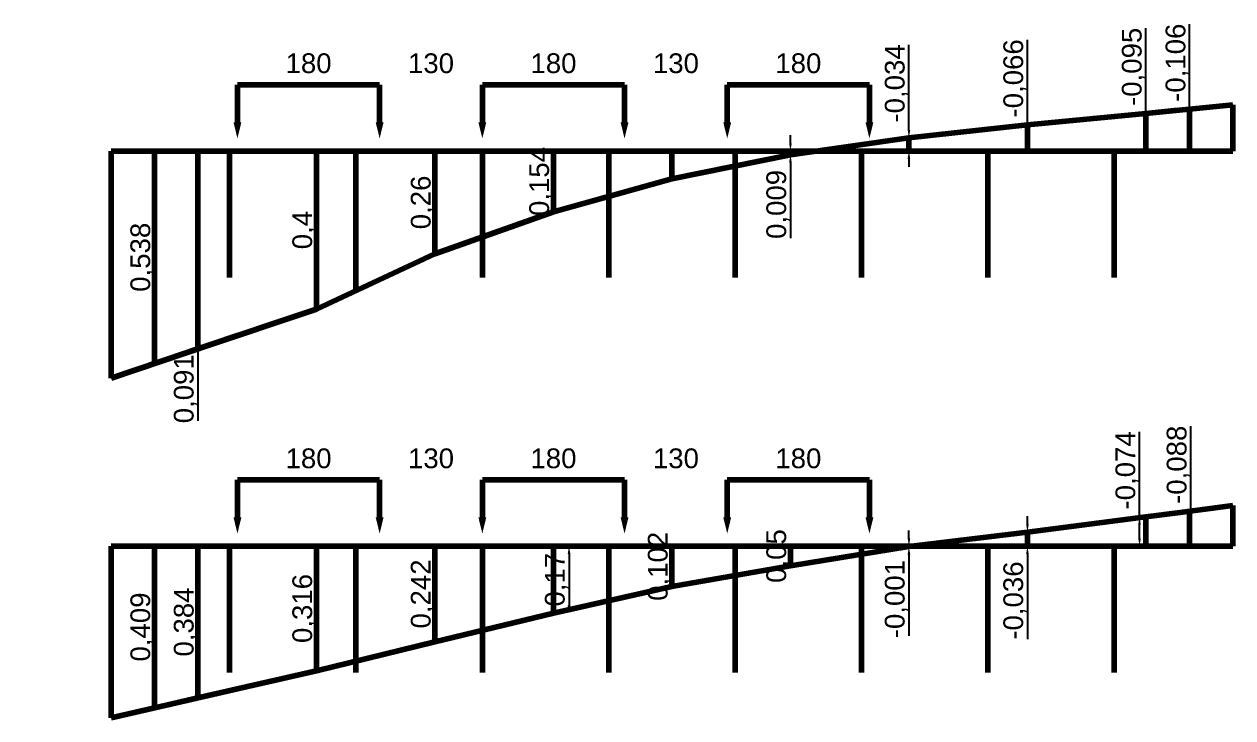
# Model space of a CAD drawing. Header units: millimetres. Extents: x -6075 to 5278, y -1947 to 2640.
# Drawn here: x 1556 to 3086, y 1188 to 2066 of the extents above; entities that cross this region are included whole.
import ezdxf

# ---------------------------------------------------------------- set-up
doc = ezdxf.new("R2010")
doc.units = ezdxf.units.MM
doc.layers.add('biaozhu', color=7, linetype='Continuous')
doc.layers.add('影响线', color=7, linetype='Continuous')
doc.styles.get("Standard").update_dxf_attribs({"font": 'arial.ttf'})
doc.dimstyles.new('ISO-25', dxfattribs={"dimtxt": 25, "dimasz": 10, "dimexe": 1.25, "dimexo": 0.625, "dimtad": 1, "dimdec": 3, "dimlfac": 0.002, "dimtxsty": 'Standard', "dimcen": 2.5, "dimse1": 1, "dimse2": 1, "dimadec": 0, "dimazin": 0, "dimtfac": 1, "dimtdec": 3, "dimtmove": 0, "dimatfit": 3, "dimldrblk": 'NONE', "dimfxl": 1, "dimarcsym": 0})
doc.dimstyles.new('ISO-25-1', dxfattribs={"dimtxt": 25, "dimasz": 0, "dimexe": 2, "dimexo": 5, "dimtad": 1, "dimdec": 3, "dimlfac": 0.002, "dimdsep": 46, "dimtxsty": 'Standard', "dimblk": 'NONE', "dimcen": 2.5, "dimse1": 1, "dimse2": 1, "dimsd1": 1, "dimsd2": 1, "dimadec": 0, "dimazin": 0, "dimtfac": 1, "dimtdec": 3, "dimtmove": 0, "dimatfit": 3, "dimldrblk": 'NONE', "dimfxl": 1, "dimfxlon": 1, "dimarcsym": 0})

# ---------------------------------------------------------------- blocks, each defined once
blk = doc.blocks.new('*D1')
at = {"layer": 'biaozhu', "color": 0, "lineweight": -2, "transparency": 16777216}
blk.add_line((1925.6, 1895.1), (1925.6, 1715.1), dxfattribs=at)
at = {"layer": 'biaozhu', "color": 0, "transparency": 16777216}
for points in [[(1923.9, 1895.1), (1927.2, 1895.1), (1925.6, 1905.1)], [(1923.9, 1715.1), (1927.2, 1715.1), (1925.6, 1705.1)]]:
    blk.add_solid(points, dxfattribs=at)
at = {"layer": 'Defpoints', "color": 0, "transparency": 16777216}
for p in [(1925.6, 1905.1), (1925.6, 1705.1), (1925.6, 1705.1)]:
    blk.add_point(p, dxfattribs=at)
at = {"layer": 'biaozhu', "color": 0, "lineweight": 200, "transparency": 16777216, "insert": (1909.9, 1805.1), "char_height": 25, "attachment_point": 5, "rotation": 90}
blk.add_mtext('0,4', dxfattribs=at)
blk = doc.blocks.new('_None')
blk = doc.blocks.new('*D2')
at = {"layer": 'biaozhu', "color": 0, "lineweight": -2, "transparency": 16777216}
blk.add_line((2075.6, 1895.1), (2075.6, 1785.1), dxfattribs=at)
at = {"layer": 'biaozhu', "color": 0, "transparency": 16777216}
for points in [[(2073.9, 1895.1), (2077.2, 1895.1), (2075.6, 1905.1)], [(2073.9, 1785.1), (2077.2, 1785.1), (2075.6, 1775.1)]]:
    blk.add_solid(points, dxfattribs=at)
at = {"layer": 'Defpoints', "color": 0, "transparency": 16777216}
for p in [(2075.6, 1905.1), (2075.6, 1775.1), (2075.6, 1775.1)]:
    blk.add_point(p, dxfattribs=at)
at = {"layer": 'biaozhu', "color": 0, "lineweight": 200, "transparency": 16777216, "insert": (2059.9, 1840.1), "char_height": 25, "attachment_point": 5, "rotation": 90}
blk.add_mtext('0,26', dxfattribs=at)
blk = doc.blocks.new('*D3')
at = {"layer": 'biaozhu', "color": 0, "lineweight": -2, "transparency": 16777216}
blk.add_line((2225.4, 1895.1), (2225.4, 1838.1), dxfattribs=at)
at = {"layer": 'biaozhu', "color": 0, "transparency": 16777216}
for points in [[(2223.8, 1895.1), (2227.1, 1895.1), (2225.4, 1905.1)], [(2223.8, 1838.1), (2227.1, 1838.1), (2225.4, 1828.1)]]:
    blk.add_solid(points, dxfattribs=at)
at = {"layer": 'Defpoints', "color": 0, "transparency": 16777216}
for p in [(2225.6, 1905.1), (2225.4, 1828.1), (2225.6, 1828.1)]:
    blk.add_point(p, dxfattribs=at)
at = {"layer": 'biaozhu', "color": 0, "lineweight": 200, "transparency": 16777216, "insert": (2209.8, 1866.6), "char_height": 25, "attachment_point": 5, "rotation": 90}
blk.add_mtext('0,154', dxfattribs=at)
blk = doc.blocks.new('*D4')
at = {"layer": 'biaozhu', "color": 0, "lineweight": -2, "transparency": 16777216}
for p, q in [((2525.6, 1915.1), (2525.6, 1925.1)), ((2525.6, 1905.1), (2525.6, 1900.4)), ((2525.6, 1890.4), (2525.6, 1794.7))]:
    blk.add_line(p, q, dxfattribs=at)
at = {"layer": 'biaozhu', "color": 0, "transparency": 16777216}
for points in [[(2523.9, 1915.1), (2527.2, 1915.1), (2525.6, 1905.1)], [(2523.9, 1890.4), (2527.2, 1890.4), (2525.6, 1900.4)]]:
    blk.add_solid(points, dxfattribs=at)
at = {"layer": 'Defpoints', "color": 0, "transparency": 16777216}
for p in [(2525.6, 1905.1), (2525.6, 1900.4), (2525.6, 1900.4)]:
    blk.add_point(p, dxfattribs=at)
at = {"layer": 'biaozhu', "color": 0, "lineweight": 200, "transparency": 16777216, "insert": (2509.9, 1837.6), "char_height": 25, "attachment_point": 5, "rotation": 90}
blk.add_mtext('0,009', dxfattribs=at)
blk = doc.blocks.new('*D5')
at = {"layer": 'biaozhu', "color": 0, "lineweight": -2, "transparency": 16777216}
blk.add_line((1775.6, 1395.1), (1775.6, 1223), dxfattribs=at)
at = {"layer": 'biaozhu', "color": 0, "transparency": 16777216}
for points in [[(1773.9, 1395.1), (1777.2, 1395.1), (1775.6, 1405.1)], [(1773.9, 1223), (1777.2, 1223), (1775.6, 1213)]]:
    blk.add_solid(points, dxfattribs=at)
at = {"layer": 'Defpoints', "color": 0, "transparency": 16777216}
for p in [(1775.6, 1405.1), (1775.6, 1213), (1775.6, 1213)]:
    blk.add_point(p, dxfattribs=at)
at = {"layer": 'biaozhu', "color": 0, "lineweight": 200, "transparency": 16777216, "insert": (1759.9, 1309.1), "char_height": 25, "attachment_point": 5, "rotation": 90}
blk.add_mtext('0,384', dxfattribs=at)
blk = doc.blocks.new('*D6')
at = {"layer": 'biaozhu', "color": 0, "lineweight": -2, "transparency": 16777216}
blk.add_line((1925.6, 1395.1), (1925.6, 1257.3), dxfattribs=at)
at = {"layer": 'biaozhu', "color": 0, "transparency": 16777216}
for points in [[(1923.9, 1395.1), (1927.2, 1395.1), (1925.6, 1405.1)], [(1923.9, 1257.3), (1927.2, 1257.3), (1925.6, 1247.3)]]:
    blk.add_solid(points, dxfattribs=at)
at = {"layer": 'Defpoints', "color": 0, "transparency": 16777216}
for p in [(1925.6, 1405.1), (1925.6, 1247.3), (1925.6, 1247.3)]:
    blk.add_point(p, dxfattribs=at)
at = {"layer": 'biaozhu', "color": 0, "lineweight": 200, "transparency": 16777216, "insert": (1909.9, 1326.2), "char_height": 25, "attachment_point": 5, "rotation": 90}
blk.add_mtext('0,316', dxfattribs=at)
blk = doc.blocks.new('*D7')
at = {"layer": 'biaozhu', "color": 0, "lineweight": -2, "transparency": 16777216}
blk.add_line((2075.6, 1395.1), (2075.6, 1294), dxfattribs=at)
at = {"layer": 'biaozhu', "color": 0, "transparency": 16777216}
for points in [[(2073.9, 1395.1), (2077.2, 1395.1), (2075.6, 1405.1)], [(2073.9, 1294), (2077.2, 1294), (2075.6, 1284)]]:
    blk.add_solid(points, dxfattribs=at)
at = {"layer": 'Defpoints', "color": 0, "transparency": 16777216}
for p in [(2075.6, 1405.1), (2075.6, 1284), (2075.6, 1284)]:
    blk.add_point(p, dxfattribs=at)
at = {"layer": 'biaozhu', "color": 0, "lineweight": 200, "transparency": 16777216, "insert": (2059.9, 1344.6), "char_height": 25, "attachment_point": 5, "rotation": 90}
blk.add_mtext('0,242', dxfattribs=at)
blk = doc.blocks.new('*D8')
at = {"layer": 'biaozhu', "color": 0, "lineweight": -2, "transparency": 16777216}
blk.add_line((2245.3, 1395.1), (2245.3, 1330.1), dxfattribs=at)
at = {"layer": 'biaozhu', "color": 0, "transparency": 16777216}
for points in [[(2243.6, 1395.1), (2247, 1395.1), (2245.3, 1405.1)], [(2243.6, 1330.1), (2247, 1330.1), (2245.3, 1320.1)]]:
    blk.add_solid(points, dxfattribs=at)
at = {"layer": 'Defpoints', "color": 0, "transparency": 16777216}
for p in [(2225.6, 1405.1), (2225.6, 1320.1), (2245.3, 1320.1)]:
    blk.add_point(p, dxfattribs=at)
at = {"layer": 'biaozhu', "color": 0, "lineweight": 200, "transparency": 16777216, "insert": (2229.6, 1362.6), "char_height": 25, "attachment_point": 5, "rotation": 90}
blk.add_mtext('0,17', dxfattribs=at)
blk = doc.blocks.new('*D9')
at = {"layer": 'biaozhu', "color": 0, "lineweight": -2, "transparency": 16777216}
blk.add_line((2375.6, 1395.1), (2375.6, 1364), dxfattribs=at)
at = {"layer": 'biaozhu', "color": 0, "transparency": 16777216}
for points in [[(2373.9, 1395.1), (2377.2, 1395.1), (2375.6, 1405.1)], [(2373.9, 1364), (2377.2, 1364), (2375.6, 1354)]]:
    blk.add_solid(points, dxfattribs=at)
at = {"layer": 'Defpoints', "color": 0, "transparency": 16777216}
for p in [(2375.6, 1405.1), (2375.6, 1354), (2375.6, 1354)]:
    blk.add_point(p, dxfattribs=at)
at = {"layer": 'biaozhu', "color": 0, "lineweight": 200, "transparency": 16777216, "insert": (2359.9, 1379.6), "char_height": 25, "attachment_point": 5, "rotation": 90}
blk.add_mtext('0,102', dxfattribs=at)
blk = doc.blocks.new('*D10')
at = {"layer": 'biaozhu', "color": 0, "lineweight": -2, "transparency": 16777216}
blk.add_line((2525.6, 1395.1), (2525.6, 1390.1), dxfattribs=at)
at = {"layer": 'biaozhu', "color": 0, "transparency": 16777216}
for points in [[(2523.9, 1395.1), (2527.2, 1395.1), (2525.6, 1405.1)], [(2523.9, 1390.1), (2527.2, 1390.1), (2525.6, 1380.1)]]:
    blk.add_solid(points, dxfattribs=at)
at = {"layer": 'Defpoints', "color": 0, "transparency": 16777216}
for p in [(2525.6, 1405.1), (2525.6, 1380.1), (2525.6, 1380.1)]:
    blk.add_point(p, dxfattribs=at)
at = {"layer": 'biaozhu', "color": 0, "lineweight": 200, "transparency": 16777216, "insert": (2509.9, 1392.6), "char_height": 25, "attachment_point": 5, "rotation": 90}
blk.add_mtext('0,05', dxfattribs=at)
blk = doc.blocks.new('*D11')
at = {"layer": 'biaozhu', "color": 0, "lineweight": -2, "transparency": 16777216}
for p, q in [((2675.6, 1415.1), (2675.6, 1425.1)), ((2675.6, 1405.1), (2675.6, 1404.5)), ((2675.6, 1394.5), (2675.6, 1291.8))]:
    blk.add_line(p, q, dxfattribs=at)
at = {"layer": 'biaozhu', "color": 0, "transparency": 16777216}
for points in [[(2673.9, 1415.1), (2677.2, 1415.1), (2675.6, 1405.1)], [(2673.9, 1394.5), (2677.2, 1394.5), (2675.6, 1404.5)]]:
    blk.add_solid(points, dxfattribs=at)
at = {"layer": 'Defpoints', "color": 0, "transparency": 16777216}
for p in [(2675.6, 1405.1), (2675.6, 1404.5), (2675.6, 1404.5)]:
    blk.add_point(p, dxfattribs=at)
at = {"layer": 'biaozhu', "color": 0, "lineweight": 200, "transparency": 16777216, "insert": (2659.9, 1338.1), "char_height": 25, "attachment_point": 5, "rotation": 90}
blk.add_mtext('-0,001', dxfattribs=at)
blk = doc.blocks.new('*D12')
at = {"layer": 'biaozhu', "color": 0, "lineweight": -2, "transparency": 16777216}
for p, q in [((2825.6, 1432.9), (2825.6, 1442.9)), ((2825.6, 1422.9), (2825.6, 1405.1)), ((2825.6, 1395.1), (2825.6, 1287.5))]:
    blk.add_line(p, q, dxfattribs=at)
at = {"layer": 'biaozhu', "color": 0, "transparency": 16777216}
for points in [[(2823.9, 1432.9), (2827.2, 1432.9), (2825.6, 1422.9)], [(2823.9, 1395.1), (2827.2, 1395.1), (2825.6, 1405.1)]]:
    blk.add_solid(points, dxfattribs=at)
at = {"layer": 'Defpoints', "color": 0, "transparency": 16777216}
for p in [(2825.6, 1422.9), (2825.6, 1405.1), (2825.6, 1405.1)]:
    blk.add_point(p, dxfattribs=at)
at = {"layer": 'biaozhu', "color": 0, "lineweight": 200, "transparency": 16777216, "insert": (2809.9, 1336.3), "char_height": 25, "attachment_point": 5, "rotation": 90}
blk.add_mtext('-0,036', dxfattribs=at)
blk = doc.blocks.new('*D13')
at = {"layer": 'biaozhu', "color": 0, "lineweight": -2, "transparency": 16777216}
for p, q in [((2967.4, 1442.2), (2967.4, 1549.7)), ((2967.4, 1415.1), (2967.4, 1432.2))]:
    blk.add_line(p, q, dxfattribs=at)
at = {"layer": 'biaozhu', "color": 0, "transparency": 16777216}
for points in [[(2965.8, 1432.2), (2969.1, 1432.2), (2967.4, 1442.2)], [(2965.8, 1415.1), (2969.1, 1415.1), (2967.4, 1405.1)]]:
    blk.add_solid(points, dxfattribs=at)
at = {"layer": 'Defpoints', "color": 0, "transparency": 16777216}
for p in [(2975.6, 1442.2), (2967.4, 1405.1), (2975.6, 1405.1)]:
    blk.add_point(p, dxfattribs=at)
at = {"layer": 'biaozhu', "color": 0, "lineweight": 200, "transparency": 16777216, "insert": (2951.8, 1501), "char_height": 25, "attachment_point": 5, "rotation": 90}
blk.add_mtext('-0,074', dxfattribs=at)
blk = doc.blocks.new('*D14')
at = {"layer": 'biaozhu', "color": 0, "lineweight": -2, "transparency": 16777216}
for p, q in [((2675.6, 1931.9), (2675.6, 2039.4)), ((2675.6, 1905.1), (2675.6, 1921.9)), ((2675.6, 1895.1), (2675.6, 1885.1))]:
    blk.add_line(p, q, dxfattribs=at)
at = {"layer": 'biaozhu', "color": 0, "transparency": 16777216}
for points in [[(2673.9, 1931.9), (2677.2, 1931.9), (2675.6, 1921.9)], [(2673.9, 1895.1), (2677.2, 1895.1), (2675.6, 1905.1)]]:
    blk.add_solid(points, dxfattribs=at)
at = {"layer": 'Defpoints', "color": 0, "transparency": 16777216}
for p in [(2675.6, 1921.9), (2675.6, 1905.1), (2675.6, 1905.1)]:
    blk.add_point(p, dxfattribs=at)
at = {"layer": 'biaozhu', "color": 0, "lineweight": 200, "transparency": 16777216, "insert": (2659.9, 1990.7), "char_height": 25, "attachment_point": 5, "rotation": 90}
blk.add_mtext('-0,034', dxfattribs=at)
blk = doc.blocks.new('*D15')
at = {"layer": 'biaozhu', "color": 0, "lineweight": -2, "transparency": 16777216}
for p, q in [((2825.6, 1938.3), (2825.6, 2045.9)), ((2825.6, 1915.1), (2825.6, 1928.3))]:
    blk.add_line(p, q, dxfattribs=at)
at = {"layer": 'biaozhu', "color": 0, "transparency": 16777216}
for points in [[(2823.9, 1928.3), (2827.2, 1928.3), (2825.6, 1938.3)], [(2823.9, 1915.1), (2827.2, 1915.1), (2825.6, 1905.1)]]:
    blk.add_solid(points, dxfattribs=at)
at = {"layer": 'Defpoints', "color": 0, "transparency": 16777216}
for p in [(2825.6, 1938.3), (2825.6, 1905.1), (2825.6, 1905.1)]:
    blk.add_point(p, dxfattribs=at)
at = {"layer": 'biaozhu', "color": 0, "lineweight": 200, "transparency": 16777216, "insert": (2809.9, 1997.1), "char_height": 25, "attachment_point": 5, "rotation": 90}
blk.add_mtext('-0,066', dxfattribs=at)
blk = doc.blocks.new('*D16')
at = {"layer": 'biaozhu', "color": 0, "lineweight": -2, "transparency": 16777216}
for p, q in [((2975.6, 1952.8), (2975.6, 2060.6)), ((2975.6, 1915.1), (2975.6, 1942.8))]:
    blk.add_line(p, q, dxfattribs=at)
at = {"layer": 'biaozhu', "color": 0, "transparency": 16777216}
for points in [[(2973.9, 1942.8), (2977.2, 1942.8), (2975.6, 1952.8)], [(2973.9, 1915.1), (2977.2, 1915.1), (2975.6, 1905.1)]]:
    blk.add_solid(points, dxfattribs=at)
at = {"layer": 'Defpoints', "color": 0, "transparency": 16777216}
for p in [(2975.6, 1952.8), (2975.6, 1905.1), (2975.6, 1905.1)]:
    blk.add_point(p, dxfattribs=at)
at = {"layer": 'biaozhu', "color": 0, "lineweight": 200, "transparency": 16777216, "insert": (2959.9, 2011.7), "char_height": 25, "attachment_point": 5, "rotation": 90}
blk.add_mtext('-0,095', dxfattribs=at)
blk = doc.blocks.new('*D40')
at = {"layer": 'biaozhu', "color": 0, "lineweight": -2, "transparency": 16777216}
for p, q in [((1775.6, 1690.1), (1775.6, 1664.7)), ((1775.6, 1654.7), (1775.6, 1563.9))]:
    blk.add_line(p, q, dxfattribs=at)
at = {"layer": 'biaozhu', "color": 0, "transparency": 16777216}
for points in [[(1773.9, 1690.1), (1777.2, 1690.1), (1775.6, 1700.1)], [(1773.9, 1664.7), (1777.2, 1664.7), (1775.6, 1654.7)]]:
    blk.add_solid(points, dxfattribs=at)
at = {"layer": 'Defpoints', "color": 0, "transparency": 16777216}
for p in [(25.6, 1700.1), (1775.6, 1654.7), (1775.6, 1654.7)]:
    blk.add_point(p, dxfattribs=at)
at = {"layer": 'biaozhu', "color": 0, "lineweight": 200, "transparency": 16777216, "insert": (1759.9, 1604.3), "char_height": 25, "attachment_point": 5, "rotation": 90}
blk.add_mtext('0,091', dxfattribs=at)
blk = doc.blocks.new('*D61')
at = {"layer": 'Defpoints', "color": 0, "transparency": 16777216}
for p in [(2005.6, 2002.7), (1825.6, 1988.9), (2005.6, 1988.9)]:
    blk.add_point(p, dxfattribs=at)
at = {"layer": 'Defpoints', "color": 0, "lineweight": 200, "transparency": 16777216, "insert": (1915.6, 2016.1), "char_height": 25, "attachment_point": 5}
blk.add_mtext('180', dxfattribs=at)
blk = doc.blocks.new('*D62')
at = {"layer": 'Defpoints', "color": 0, "transparency": 16777216}
for p in [(2315.6, 2002.7), (2135.6, 1988.9), (2315.6, 1988.9)]:
    blk.add_point(p, dxfattribs=at)
at = {"layer": 'Defpoints', "color": 0, "lineweight": 200, "transparency": 16777216, "insert": (2225.6, 2016.1), "char_height": 25, "attachment_point": 5}
blk.add_mtext('180', dxfattribs=at)
blk = doc.blocks.new('*D63')
at = {"layer": 'Defpoints', "color": 0, "transparency": 16777216}
for p in [(2625.6, 2002.7), (2445.6, 1988.9), (2625.6, 1988.9)]:
    blk.add_point(p, dxfattribs=at)
at = {"layer": 'Defpoints', "color": 0, "lineweight": 200, "transparency": 16777216, "insert": (2535.6, 2016.1), "char_height": 25, "attachment_point": 5}
blk.add_mtext('180', dxfattribs=at)
blk = doc.blocks.new('*D64')
at = {"layer": 'Defpoints', "color": 0, "transparency": 16777216}
for p in [(2135.6, 2002.7), (2005.6, 1988.9), (2135.6, 1988.9)]:
    blk.add_point(p, dxfattribs=at)
at = {"layer": 'Defpoints', "color": 0, "lineweight": 200, "transparency": 16777216, "insert": (2070.6, 2016.1), "char_height": 25, "attachment_point": 5}
blk.add_mtext('130', dxfattribs=at)
blk = doc.blocks.new('*D65')
at = {"layer": 'Defpoints', "color": 0, "transparency": 16777216}
for p in [(2445.6, 2002.7), (2315.6, 1988.9), (2445.6, 1988.9)]:
    blk.add_point(p, dxfattribs=at)
at = {"layer": 'Defpoints', "color": 0, "lineweight": 200, "transparency": 16777216, "insert": (2380.6, 2016.1), "char_height": 25, "attachment_point": 5}
blk.add_mtext('130', dxfattribs=at)
blk = doc.blocks.new('*D69')
at = {"layer": 'Defpoints', "color": 0, "transparency": 16777216}
for p in [(2005.6, 1502.7), (1825.6, 1488.9), (2005.6, 1488.9)]:
    blk.add_point(p, dxfattribs=at)
at = {"layer": 'Defpoints', "color": 0, "lineweight": 200, "transparency": 16777216, "insert": (1915.6, 1516.1), "char_height": 25, "attachment_point": 5}
blk.add_mtext('180', dxfattribs=at)
blk = doc.blocks.new('*D66')
at = {"layer": 'Defpoints', "color": 0, "transparency": 16777216}
for p in [(2315.6, 1502.7), (2135.6, 1488.9), (2315.6, 1488.9)]:
    blk.add_point(p, dxfattribs=at)
at = {"layer": 'Defpoints', "color": 0, "lineweight": 200, "transparency": 16777216, "insert": (2225.6, 1516.1), "char_height": 25, "attachment_point": 5}
blk.add_mtext('180', dxfattribs=at)
blk = doc.blocks.new('*D67')
at = {"layer": 'Defpoints', "color": 0, "transparency": 16777216}
for p in [(2625.6, 1502.7), (2445.6, 1488.9), (2625.6, 1488.9)]:
    blk.add_point(p, dxfattribs=at)
at = {"layer": 'Defpoints', "color": 0, "lineweight": 200, "transparency": 16777216, "insert": (2535.6, 1516.1), "char_height": 25, "attachment_point": 5}
blk.add_mtext('180', dxfattribs=at)
blk = doc.blocks.new('*D70')
at = {"layer": 'Defpoints', "color": 0, "transparency": 16777216}
for p in [(2135.6, 1502.7), (2005.6, 1488.9), (2135.6, 1488.9)]:
    blk.add_point(p, dxfattribs=at)
at = {"layer": 'Defpoints', "color": 0, "lineweight": 200, "transparency": 16777216, "insert": (2070.6, 1516.1), "char_height": 25, "attachment_point": 5}
blk.add_mtext('130', dxfattribs=at)
blk = doc.blocks.new('*D68')
at = {"layer": 'Defpoints', "color": 0, "transparency": 16777216}
for p in [(2445.6, 1502.7), (2315.6, 1488.9), (2445.6, 1488.9)]:
    blk.add_point(p, dxfattribs=at)
at = {"layer": 'Defpoints', "color": 0, "lineweight": 200, "transparency": 16777216, "insert": (2380.6, 1516.1), "char_height": 25, "attachment_point": 5}
blk.add_mtext('130', dxfattribs=at)
blk = doc.blocks.new('*D81')
at = {"layer": 'Defpoints', "color": 0, "lineweight": -2, "transparency": 16777216}
blk.add_line((1720.6, 1895.1), (1720.6, 1646.2), dxfattribs=at)
at = {"layer": 'Defpoints', "color": 0, "transparency": 16777216}
for p in [(1720.6, 1905.1), (1720.6, 1636.2), (1720.6, 1636.2)]:
    blk.add_point(p, dxfattribs=at)
for points in [[(1718.9, 1895.1), (1722.2, 1895.1), (1720.6, 1905.1)], [(1718.9, 1646.2), (1722.2, 1646.2), (1720.6, 1636.2)]]:
    blk.add_solid(points, dxfattribs=at)
at = {"layer": 'Defpoints', "color": 0, "lineweight": 200, "transparency": 16777216, "insert": (1704.9, 1770.7), "char_height": 25, "attachment_point": 5, "rotation": 90}
blk.add_mtext('0,538', dxfattribs=at)
blk = doc.blocks.new('*D82')
at = {"layer": 'Defpoints', "color": 0, "lineweight": -2, "transparency": 16777216}
blk.add_line((1720.6, 1395.1), (1720.6, 1210.4), dxfattribs=at)
at = {"layer": 'Defpoints', "color": 0, "transparency": 16777216}
for p in [(1720.6, 1405.1), (1720.6, 1200.4), (1720.6, 1200.4)]:
    blk.add_point(p, dxfattribs=at)
for points in [[(1718.9, 1395.1), (1722.2, 1395.1), (1720.6, 1405.1)], [(1718.9, 1210.4), (1722.2, 1210.4), (1720.6, 1200.4)]]:
    blk.add_solid(points, dxfattribs=at)
at = {"layer": 'Defpoints', "color": 0, "lineweight": 200, "transparency": 16777216, "insert": (1704.9, 1302.8), "char_height": 25, "attachment_point": 5, "rotation": 90}
blk.add_mtext('0,409', dxfattribs=at)
blk = doc.blocks.new('*D85')
at = {"layer": 'Defpoints', "color": 0, "lineweight": -2, "transparency": 16777216}
for p, q in [((3030.9, 1958.1), (3030.9, 2065.7)), ((3030.9, 1915.1), (3030.9, 1948.1))]:
    blk.add_line(p, q, dxfattribs=at)
at = {"layer": 'Defpoints', "color": 0, "transparency": 16777216}
for p in [(3030.6, 1958.1), (3030.9, 1958.1), (3030.6, 1905.1)]:
    blk.add_point(p, dxfattribs=at)
for points in [[(3029.2, 1948.1), (3032.6, 1948.1), (3030.9, 1958.1)], [(3029.2, 1915.1), (3032.6, 1915.1), (3030.9, 1905.1)]]:
    blk.add_solid(points, dxfattribs=at)
at = {"layer": 'Defpoints', "color": 0, "lineweight": 200, "transparency": 16777216, "insert": (3015.3, 2016.9), "char_height": 25, "attachment_point": 5, "rotation": 90}
blk.add_mtext('-0,106', dxfattribs=at)
blk = doc.blocks.new('*D86')
at = {"layer": 'Defpoints', "color": 0, "lineweight": -2, "transparency": 16777216}
for p, q in [((3032.4, 1449.3), (3032.4, 1556.9)), ((3032.4, 1415.1), (3032.4, 1439.3))]:
    blk.add_line(p, q, dxfattribs=at)
at = {"layer": 'Defpoints', "color": 0, "transparency": 16777216}
for p in [(3030.6, 1449.3), (3032.4, 1449.3), (3030.6, 1405.1)]:
    blk.add_point(p, dxfattribs=at)
for points in [[(3030.7, 1439.3), (3034, 1439.3), (3032.4, 1449.3)], [(3030.7, 1415.1), (3034, 1415.1), (3032.4, 1405.1)]]:
    blk.add_solid(points, dxfattribs=at)
at = {"layer": 'Defpoints', "color": 0, "lineweight": 200, "transparency": 16777216, "insert": (3016.7, 1508.1), "char_height": 25, "attachment_point": 5, "rotation": 90}
blk.add_mtext('-0,088', dxfattribs=at)

msp = doc.modelspace()

# ---------------------------------------------------------------- linework, layer by layer
at = {"layer": 'biaozhu', "lineweight": 200}
for p, q in [((1815.5528, 1905.1099), (1735.5528, 1905.1099)), ((1815.5528, 1905.1099), (1895.5528, 1905.1099)), ((1975.5528, 1405.1099), (1895.5528, 1405.1099)), ((1895.5528, 1405.1099), (2055.5528, 1405.1099))]:
    msp.add_line(p, q, dxfattribs=at)
at = {"layer": 'Defpoints', "lineweight": 200}
for p, q in [((1825.5528, 1941.6281), (1825.5528, 1988.9025)), ((1825.5528, 1988.9025), (2005.5528, 1988.9025)), ((2005.5528, 1988.9025), (2005.5528, 1941.6281)), ((2135.5528, 1941.6281), (2135.5528, 1988.9025)), ((2135.5528, 1988.9025), (2315.5528, 1988.9025)), ((2315.5528, 1988.9025), (2315.5528, 1941.6281)), ((2445.5528, 1941.6281), (2445.5528, 1988.9025)), ((2445.5528, 1988.9025), (2625.5528, 1988.9025)), ((2625.5528, 1988.9025), (2625.5528, 1941.6281)), ((3085.5528, 1963.4432), (3085.5528, 1905.1099)), ((3030.5528, 1905.1099), (3030.5528, 1958.1265)), ((1735.5528, 1905.1099), (1665.5528, 1905.1099)), ((1665.5528, 1905.1099), (3085.5528, 1905.1099)), ((1665.5528, 1905.1099), (1665.5528, 1617.7499)), ((1775.5528, 1905.1099), (1720.5528, 1905.1099)), ((1720.5528, 1905.1099), (1720.5528, 1636.2299)), ((1815.5528, 1905.1099), (1815.5528, 1745.1099)), ((1975.5528, 1905.1099), (1975.5528, 1745.1099)), ((2135.5528, 1905.1099), (2135.5528, 1745.1099)), ((2295.5528, 1905.1099), (2295.5528, 1745.1099)), ((2455.5528, 1905.1099), (2455.5528, 1745.1099)), ((2615.5528, 1905.1099), (2615.5528, 1745.1099)), ((2775.5528, 1905.1099), (2775.5528, 1745.1099)), ((2935.5528, 1905.1099), (2935.5528, 1745.1099)), ((2935.5528, 1905.1099), (2935.5528, 1745.1099)), ((2935.5528, 1905.1099), (2990.5528, 1905.1099)), ((2975.5528, 1905.1099), (3030.5528, 1905.1099)), ((3015.5528, 1905.1099), (3085.5528, 1905.1099)), ((1825.5528, 1441.6281), (1825.5528, 1488.9025)), ((1825.5528, 1488.9025), (2005.5528, 1488.9025)), ((2005.5528, 1488.9025), (2005.5528, 1441.6281)), ((2135.5528, 1441.6281), (2135.5528, 1488.9025)), ((2135.5528, 1488.9025), (2315.5528, 1488.9025)), ((2315.5528, 1488.9025), (2315.5528, 1441.6281)), ((2445.5528, 1441.6281), (2445.5528, 1488.9025)), ((2445.5528, 1488.9025), (2625.5528, 1488.9025)), ((2625.5528, 1488.9025), (2625.5528, 1441.6281)), ((3085.5528, 1456.3632), (3085.5528, 1405.1099)), ((3030.5528, 1449.2865), (3030.5528, 1405.1099)), ((3085.5528, 1405.1099), (1665.5528, 1405.1099)), ((1665.5528, 1405.1099), (1665.5528, 1187.8565)), ((1720.5528, 1405.1099), (1720.5528, 1200.4332)), ((1815.5528, 1405.1099), (1815.5528, 1245.1099)), ((1975.5528, 1405.1099), (1975.5528, 1245.1099)), ((2135.5528, 1405.1099), (2135.5528, 1245.1099)), ((2295.5528, 1405.1099), (2295.5528, 1245.1099)), ((2455.5528, 1405.1099), (2455.5528, 1245.1099)), ((2615.5528, 1405.1099), (2615.5528, 1245.1099)), ((2775.5528, 1405.1099), (2775.5528, 1245.1099)), ((2935.5528, 1405.1099), (2935.5528, 1245.1099))]:
    msp.add_line(p, q, dxfattribs=at)
for points in [[(1825.5528, 1941.6281, 10, 0, 0), (1825.5528, 1921.0716, 0, 0, 0)], [(2005.5528, 1941.6281, 10, 0, 0), (2005.5528, 1921.0716, 0, 0, 0)], [(2135.5528, 1941.6281, 10, 0, 0), (2135.5528, 1921.0716, 0, 0, 0)], [(2315.5528, 1941.6281, 10, 0, 0), (2315.5528, 1921.0716, 0, 0, 0)], [(2445.5528, 1941.6281, 10, 0, 0), (2445.5528, 1921.0716, 0, 0, 0)], [(2625.5528, 1941.6281, 10, 0, 0), (2625.5528, 1921.0716, 0, 0, 0)], [(1825.5528, 1441.6281, 10, 0, 0), (1825.5528, 1421.0716, 0, 0, 0)], [(2005.5528, 1441.6281, 10, 0, 0), (2005.5528, 1421.0716, 0, 0, 0)], [(2135.5528, 1441.6281, 10, 0, 0), (2135.5528, 1421.0716, 0, 0, 0)], [(2315.5528, 1441.6281, 10, 0, 0), (2315.5528, 1421.0716, 0, 0, 0)], [(2445.5528, 1441.6281, 10, 0, 0), (2445.5528, 1421.0716, 0, 0, 0)], [(2625.5528, 1441.6281, 10, 0, 0), (2625.5528, 1421.0716, 0, 0, 0)]]:
    msp.add_lwpolyline(points, format="xyseb", dxfattribs=at)
at = {"layer": '影响线', "lineweight": 200}
for p, q in [((2975.5528, 1952.8099), (3085.5528, 1963.4432)), ((3085.5528, 1963.4432), (3085.5528, 1905.1099)), ((2825.5528, 1938.3099), (2975.5528, 1952.8099)), ((2975.5528, 1952.8099), (3015.5528, 1956.6765)), ((2975.5528, 1905.1099), (2975.5528, 1952.8099)), ((2675.5528, 1921.9099), (2825.5528, 1938.3099)), ((2825.5528, 1905.1099), (2825.5528, 1938.3099)), ((2525.5528, 1900.4099), (2675.5528, 1921.9099)), ((2675.5528, 1905.1099), (2675.5528, 1921.9099)), ((1665.5528, 1905.1099), (1665.5528, 1617.7499)), ((1775.5528, 1905.1099), (1775.5528, 1654.7099)), ((1925.5528, 1905.1099), (1925.5528, 1705.1099)), ((1975.5528, 1905.1099), (1975.5528, 1728.4432)), ((2075.5528, 1905.1099), (2075.5528, 1775.1099)), ((2135.5528, 1905.1099), (2135.5528, 1796.3099)), ((2225.5528, 1905.1099), (2225.5528, 1828.1099)), ((2375.5528, 1905.1099), (2375.5528, 1870.0099)), ((2375.5528, 1870.0099), (2525.5528, 1900.4099)), ((2525.5528, 1905.1099), (2525.5528, 1900.4099)), ((2225.5528, 1828.1099), (2375.5528, 1870.0099)), ((2075.5528, 1775.1099), (2225.5528, 1828.1099)), ((1925.5528, 1705.1099), (2075.5528, 1775.1099)), ((1925.5528, 1705.1099), (1775.5528, 1654.7099)), ((1825.5528, 1671.5099), (1665.5528, 1617.7499)), ((1775.5528, 1654.7099), (1735.5528, 1641.2699)), ((3015.5528, 1447.3565), (3085.5528, 1456.3632)), ((3085.5528, 1456.3632), (3085.5528, 1405.1099)), ((2825.5528, 1422.9099), (2975.5528, 1442.2099)), ((2975.5528, 1442.2099), (3015.5528, 1447.3565)), ((2975.5528, 1405.1099), (2975.5528, 1442.2099)), ((2675.5528, 1404.5099), (2825.5528, 1422.9099)), ((2825.5528, 1405.1099), (2825.5528, 1422.9099)), ((1665.5528, 1405.1099), (1665.5528, 1187.8565)), ((1775.5528, 1405.1099), (1775.5528, 1213.0099)), ((1925.5528, 1405.1099), (1925.5528, 1247.3099)), ((1975.5528, 1405.1099), (1975.5528, 1259.5432)), ((2075.5528, 1405.1099), (2075.5528, 1284.0099)), ((2135.5528, 1405.1099), (2135.5528, 1298.4499)), ((2225.5528, 1405.1099), (2225.5528, 1320.1099)), ((2375.5528, 1405.1099), (2375.5528, 1354.0099)), ((2525.5528, 1405.1099), (2525.5528, 1380.1099)), ((2525.5528, 1380.1099), (2675.5528, 1404.5099)), ((2675.5528, 1405.1099), (2675.5528, 1404.5099)), ((2375.5528, 1354.0099), (2525.5528, 1380.1099)), ((2225.5528, 1320.1099), (2375.5528, 1354.0099)), ((2075.5528, 1284.0099), (2225.5528, 1320.1099)), ((1925.5528, 1247.3099), (2075.5528, 1284.0099)), ((1925.5528, 1247.3099), (1775.5528, 1213.0099)), ((1825.5528, 1224.4432), (1665.5528, 1187.8565)), ((1775.5528, 1213.0099), (1735.5528, 1203.8632))]:
    msp.add_line(p, q, dxfattribs=at)

# ---------------------------------------------------------------- dimensions: what is measured, and where the dimension line sits
at = {"layer": 'biaozhu', "lineweight": 200}
for base, p1, p2, picture, middle in [((2975.5528, 1905.1099), (2975.5528, 1952.8099), (2975.5528, 1905.1099), '*D16', (2975.5528, 2011.6954)), ((2675.5528, 1905.1099), (2675.5528, 1921.9099), (2675.5528, 1905.1099), '*D14', (2675.5528, 1990.6505)), ((2825.5528, 1905.1099), (2825.5528, 1938.3099), (2825.5528, 1905.1099), '*D15', (2825.5528, 1997.0931)), ((2967.4408, 1405.1099), (2975.5528, 1442.2099), (2975.5528, 1405.1099), '*D13', (2967.4408, 1500.9505))]:
    dim = msp.add_linear_dim(base=base, p1=p1, p2=p2, angle=90, text='-<>', dimstyle='ISO-25', dxfattribs=at)
    dim.commit()
    dim.dimension.update_dxf_attribs({"geometry": picture, "text_midpoint": middle, "dimtype": 160})
for base, p1, p2, picture, middle in [((2525.5528, 1900.4099), (2525.5528, 1905.1099), (2525.5528, 1900.4099), '*D4', (2525.5528, 1837.5782)), ((1925.5528, 1705.1099), (1925.5528, 1905.1099), (1925.5528, 1705.1099), '*D1', (1925.5528, 1805.1099)), ((2075.5528, 1775.1099), (2075.5528, 1905.1099), (2075.5528, 1775.1099), '*D2', (2075.5528, 1840.1099)), ((2225.4315, 1828.1099), (2225.5528, 1905.1099), (2225.5528, 1828.1099), '*D3', (2225.4315, 1866.6099)), ((2525.5528, 1380.1099), (2525.5528, 1405.1099), (2525.5528, 1380.1099), '*D10', (2525.5528, 1392.6099)), ((2375.5528, 1354.0099), (2375.5528, 1405.1099), (2375.5528, 1354.0099), '*D9', (2375.5528, 1379.5599)), ((1775.5528, 1213.0099), (1775.5528, 1405.1099), (1775.5528, 1213.0099), '*D5', (1775.5528, 1309.0599)), ((1925.5528, 1247.3099), (1925.5528, 1405.1099), (1925.5528, 1247.3099), '*D6', (1925.5528, 1326.2099)), ((2075.5528, 1284.0099), (2075.5528, 1405.1099), (2075.5528, 1284.0099), '*D7', (2075.5528, 1344.5599)), ((2245.2862, 1320.1099), (2225.5528, 1405.1099), (2225.5528, 1320.1099), '*D8', (2245.2862, 1362.6099))]:
    dim = msp.add_linear_dim(base=base, p1=p1, p2=p2, angle=90, dimstyle='ISO-25', dxfattribs=at)
    dim.commit()
    dim.dimension.update_dxf_attribs({"geometry": picture, "text_midpoint": middle, "dimtype": 160})
dim = msp.add_linear_dim(base=(1775.5528, 1654.7099), p1=(25.6368, 1700.1289), p2=(1775.5528, 1654.7099), angle=90, dimstyle='ISO-25', dxfattribs=at)
dim.commit()
dim.dimension.update_dxf_attribs({"geometry": '*D40', "text_midpoint": (1759.9039, 1604.3168)})
for base, p1, p2, picture, middle in [((2825.5528, 1405.1099), (2825.5528, 1422.9099), (2825.5528, 1405.1099), '*D12', (2809.9039, 1336.3266)), ((2675.5528, 1404.5099), (2675.5528, 1405.1099), (2675.5528, 1404.5099), '*D11', (2659.9039, 1338.1311))]:
    dim = msp.add_linear_dim(base=base, p1=p1, p2=p2, angle=90, text='-<>', dimstyle='ISO-25', dxfattribs=at)
    dim.commit()
    dim.dimension.update_dxf_attribs({"geometry": picture, "text_midpoint": middle})
at = {"layer": 'Defpoints', "lineweight": 200}
for base, p1, p2, picture, middle in [((3030.9001, 1958.1265), (3030.5528, 1905.1099), (3030.5528, 1958.1265), '*D85', (3030.9001, 2016.9098)), ((3032.358, 1449.2865), (3030.5528, 1405.1099), (3030.5528, 1449.2865), '*D86', (3032.358, 1508.1039))]:
    dim = msp.add_linear_dim(base=base, p1=p1, p2=p2, angle=90, text='-<>', dimstyle='ISO-25', dxfattribs=at)
    dim.commit()
    dim.dimension.update_dxf_attribs({"geometry": picture, "text_midpoint": middle, "dimtype": 160})
for base, p1, p2, text, picture, middle in [((2005.5528, 2002.7383), (1825.5528, 1988.9025), (2005.5528, 1988.9025), '180', '*D61', (1915.5528, 2016.1277)), ((2135.5528, 2002.7383), (2005.5528, 1988.9025), (2135.5528, 1988.9025), '130', '*D64', (2070.5528, 2016.1362)), ((2315.5528, 2002.7383), (2135.5528, 1988.9025), (2315.5528, 1988.9025), '180', '*D62', (2225.5528, 2016.1277)), ((2445.5528, 2002.7383), (2315.5528, 1988.9025), (2445.5528, 1988.9025), '130', '*D65', (2380.5528, 2016.1362)), ((2625.5528, 2002.7383), (2445.5528, 1988.9025), (2625.5528, 1988.9025), '180', '*D63', (2535.5528, 2016.1277)), ((2005.5528, 1502.7383), (1825.5528, 1488.9025), (2005.5528, 1488.9025), '180', '*D69', (1915.5528, 1516.1277)), ((2135.5528, 1502.7383), (2005.5528, 1488.9025), (2135.5528, 1488.9025), '130', '*D70', (2070.5528, 1516.1362)), ((2315.5528, 1502.7383), (2135.5528, 1488.9025), (2315.5528, 1488.9025), '180', '*D66', (2225.5528, 1516.1277)), ((2445.5528, 1502.7383), (2315.5528, 1488.9025), (2445.5528, 1488.9025), '130', '*D68', (2380.5528, 1516.1362)), ((2625.5528, 1502.7383), (2445.5528, 1488.9025), (2625.5528, 1488.9025), '180', '*D67', (2535.5528, 1516.1277))]:
    dim = msp.add_linear_dim(base=base, p1=p1, p2=p2, text=text, dimstyle='ISO-25-1', dxfattribs=at)
    dim.commit()
    dim.dimension.update_dxf_attribs({"geometry": picture, "text_midpoint": middle})
for base, p1, p2, picture, middle in [((1720.5528, 1636.2299), (1720.5528, 1905.1099), (1720.5528, 1636.2299), '*D81', (1704.9039, 1770.6699)), ((1720.5528, 1200.4332), (1720.5528, 1405.1099), (1720.5528, 1200.4332), '*D82', (1704.9039, 1302.7715))]:
    dim = msp.add_linear_dim(base=base, p1=p1, p2=p2, angle=90, dimstyle='ISO-25', dxfattribs=at)
    dim.commit()
    dim.dimension.update_dxf_attribs({"geometry": picture, "text_midpoint": middle})

doc.saveas('drawing.dxf')
